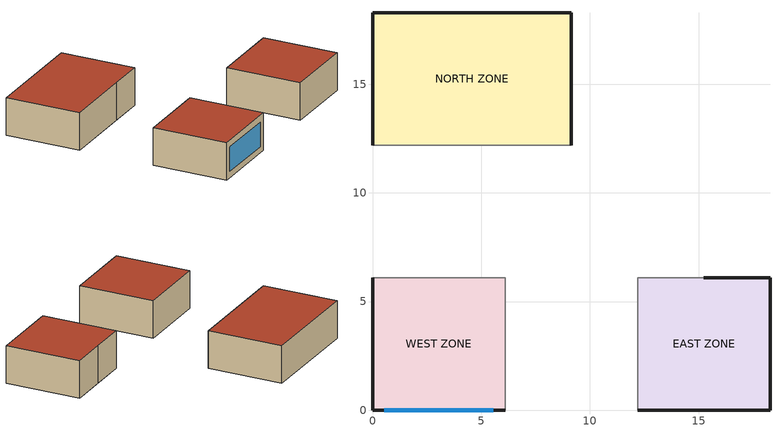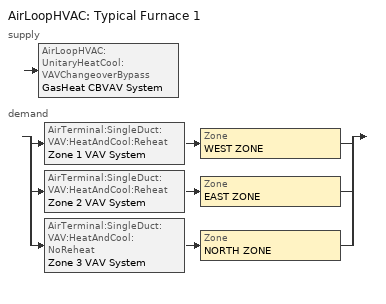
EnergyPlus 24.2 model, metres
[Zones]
WEST ZONE
 floor adiabatic (FLOOR SLAB 8 IN): 0,0 0,6.1 6.1,6.1 6.1,0 z0
 wall outside (EXTWALL80): 0,6.1 0,0 6.1,0 z0:3.05
 wall to NORTH ZONE (PARTITION06): 6.1,6.1 0,6.1 z0:3.05
 wall to EAST ZONE (PARTITION06): 6.1,0 6.1,6.1 z0:3.05
 window (WIN-CON-LIGHT): 0.55,0 5.55,0 z0.5:2.5
 roof outside (ROOF34): 0,6.1 0,0 6.1,0 6.1,6.1 z3.05
EAST ZONE
 floor adiabatic (FLOOR SLAB 8 IN): 12.19,0 12.19,6.1 18.29,6.1 18.29,0 z0
 wall outside (EXTWALL80): 12.19,0 18.29,0 18.29,6.1 15.24,6.1 z0:3.05
 wall to NORTH ZONE (PARTITION06): 15.24,6.1 12.19,6.1 z0:3.05
 roof outside (ROOF34): 12.19,6.1 12.19,0 18.29,0 18.29,6.1 z3.05
NORTH ZONE
 floor adiabatic (FLOOR SLAB 8 IN): 0,12.19 0,18.29 9.14,18.29 9.14,12.19 z0
 wall outside (EXTWALL80): 9.14,12.19 9.14,18.29 0,18.29 0,12.19 z0:3.05
 roof outside (ROOF34): 0,18.29 0,12.19 9.14,12.19 9.14,18.29 z3.05
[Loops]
AirLoopHVAC 'Typical Furnace 1'
 supply: AirLoopHVAC:UnitaryHeatCool:VAVChangeoverBypass 'GasHeat CBVAV System'
 demand: split
  | AirTerminal:SingleDuct:VAV:HeatAndCool:Reheat 'Zone 1 VAV System' > Zone 'WEST ZONE'
  | AirTerminal:SingleDuct:VAV:HeatAndCool:Reheat 'Zone 2 VAV System' > Zone 'EAST ZONE'
  | AirTerminal:SingleDuct:VAV:HeatAndCool:NoReheat 'Zone 3 VAV System' > Zone 'NORTH ZONE'
[Building]
NONE: Loads convergence tolerance value=0.04; Maximum number of warmup days=25; Minimum number of warmup days=6; North axis=0; Solar distribution=FullInteriorAndExterior; Temperature convergence tolerance value=0.4; Terrain=Suburbs
[Site:GroundTemperature:BuildingSurface]
20.03, 20.03, 20.13, 20.3, 20.43, 20.52, 20.62, 20.77, 20.78, 20.55, 20.44, 20.2
[Site:Location]
Miami Intl Ap FL USA WMO=722020: Elevation=11; Latitude=25.82; Longitude=-80.3; Time zone=-5
[SizingPeriod:DesignDay] Barometric pressure=101217; Day of month=21; Daylight saving time indicator=No; Humidity condition type=WetBulb; Rain indicator=No; Snow indicator=No; Solar model indicator=ASHRAEClearSky
Name | Daily dry bulb temperature range | Day type | Maximum dry bulb temperature | Month | Sky clearness | Wetbulb or dewpoint at maximum dry bulb | Wind direction | Wind speed
Miami Intl Ap Ann Clg .4% Condns DB=>MWB | 6.7 | SummerDesignDay | 33.2 | 7 | 1 | 25.3 | 140 | 4.5
Miami Intl Ap Ann Htg 99.6% Condns DB | 0 | WinterDesignDay | 8.7 | 1 | 0 | 8.7 | 340 | 3.8
[Construction]
EXTWALL80: A1 - 1 IN STUCCO, C4 - 4 IN COMMON BRICK, E1 - 3 / 4 IN PLASTER OR GYP BOARD
FLOOR SLAB 8 IN: C10 - 8 IN HW CONCRETE
PARTITION06: E1 - 3 / 4 IN PLASTER OR GYP BOARD, C6 - 8 IN CLAY TILE, E1 - 3 / 4 IN PLASTER OR GYP BOARD
ROOF34: E2 - 1 / 2 IN SLAG OR STONE, E3 - 3 / 8 IN FELT AND MEMBRANE, B5 - 1 IN DENSE INSULATION, C12 - 2 IN HW CONCRETE
WIN-CON-LIGHT: WIN-LAY-GLASS-LIGHT
[Material] Thermal absorptance=0.9
Name | Conductivity | Density | Roughness | Solar absorptance | Specific heat | Thickness | Visible absorptance
A1 - 1 IN STUCCO | 0.691831 | 1858.142 | Smooth | 0.92 | 836.8 | 0.0253898 | 0.92
B5 - 1 IN DENSE INSULATION | 0.0432394 | 91.30524 | VeryRough | 0.5 | 836.8 | 0.0253898 | 0.5
C4 - 4 IN COMMON BRICK | 0.726422 | 1922.216 | Rough | 0.76 | 836.8 | 0.101498 | 0.76
C6 - 8 IN CLAY TILE | 0.570761 | 1121.292 | Smooth | 0.82 | 836.8 | 0.203302 | 0.82
C10 - 8 IN HW CONCRETE | 1.729577 | 2242.585 | MediumRough | 0.65 | 836.8 | 0.203302 | 0.65
C12 - 2 IN HW CONCRETE | 1.729577 | 2242.585 | MediumRough | 0.65 | 836.8 | 0.0509016 | 0.65
E1 - 3 / 4 IN PLASTER OR GYP BOARD | 0.726422 | 1601.846 | Smooth | 0.92 | 836.8 | 0.01905 | 0.92
E2 - 1 / 2 IN SLAG OR STONE | 1.435549 | 881.0155 | Rough | 0.55 | 1673.6 | 0.0127102 | 0.55
E3 - 3 / 8 IN FELT AND MEMBRANE | 0.190253 | 1121.292 | Rough | 0.75 | 1673.6 | 0.00954024 | 0.75
[WindowMaterial:Glazing]
WIN-LAY-GLASS-LIGHT: Back side infrared hemispherical emissivity=0.84; Back side solar reflectance at normal incidence=0.031; Back side visible reflectance at normal incidence=0.05; Conductivity=0.9; Front side infrared hemispherical emissivity=0.84; Front side solar reflectance at normal incidence=0.031; Front side visible reflectance at normal incidence=0.05; Infrared transmittance at normal incidence=0; Optical data type=SpectralAverage; Solar transmittance at normal incidence=0.9; Thickness=0.003; Visible transmittance at normal incidence=0.9
[AirLoopHVAC]
Typical Furnace 1: Design supply air flow rate=1.75
[AirLoopHVAC:UnitaryHeatCool:VAVChangeoverBypass]
GasHeat CBVAV System: Availability schedule=FanAndCoilAvailSched; Cooling coil=ACDXCoil 2; Cooling outdoor air flow rate=Autosize; Cooling supply air flow rate=Autosize; Dehumidification control type=None; Heating coil=Furnace Heating Coil 1; Heating outdoor air flow rate=Autosize; Heating supply air flow rate=Autosize; Maximum outlet air temperature during heating operation=50; Minimum outlet air temperature during cooling operation=10; No load outdoor air flow rate=Autosize; No load supply air flow rate=Autosize; Outdoor air flow rate multiplier schedule=Outdoor Air Multiplier Schedule; Priority control mode=CoolingPriority; Supply air fan=Supply Fan 1; Supply air fan operating mode schedule=Fan OpMode Schedule; Supply air fan placement=BlowThrough
[AirTerminal:SingleDuct:VAV:HeatAndCool:NoReheat]
Zone 3 VAV System: Availability schedule=FanAndCoilAvailSched; Maximum air flow rate=Autosize; Zone minimum air flow fraction=0.25
[AirTerminal:SingleDuct:VAV:HeatAndCool:Reheat] Availability schedule=FanAndCoilAvailSched; Convergence tolerance=0.001; Maximum air flow rate=Autosize; Maximum hot water or steam flow rate=0; Minimum hot water or steam flow rate=0
Name | Maximum reheat air temperature | Reheat coil | Zone minimum air flow fraction
Zone 1 VAV System | 22 | Reheat Coil Zone 1 | 0.05
Zone 2 VAV System |  | Reheat Coil Zone 2 | 0.25
[AvailabilityManager:ScheduledOff]
Furnace 1 AvailOff: Schedule=FanAndCoilAvailSched
[AvailabilityManager:ScheduledOn]
Furnace 1 AvailOn: Schedule=FanAndCoilAvailSched
[Coil:Cooling:DX:TwoStageWithHumidityControlMode]
ACDXCoil 2: Availability schedule=FanAndCoilAvailSched; Normal mode stage 1 2 coil performance=ACDXCoil 2 Standard Mode-Stage 1&2; Normal mode stage 1 coil performance=ACDXCoil 2 Standard Mode-Stage 1; Number of capacity stages=2; Number of enhanced dehumidification modes=0
[Coil:Heating:Electric] Availability schedule=FanAndCoilAvailSched; Efficiency=1; Nominal capacity=Autosize
Reheat Coil Zone 1; Reheat Coil Zone 2
[Coil:Heating:Fuel]
Furnace Heating Coil 1: Availability schedule=Work Eff Sch; Burner efficiency=0.8; Fuel type=NaturalGas; Nominal capacity=Autosize
[CoilPerformance:DX:Cooling] Energy input ratio function of flow fraction curve=WindACEIRFFF; Energy input ratio function of temperature curve=WindAC2EIRFT; Gross rated cooling cop=3.56; Gross rated sensible heat ratio=Autosize; Gross rated total cooling capacity=Autosize; Part load fraction correlation curve=WindACPLFFPLR; Rated air flow rate=Autosize; Total cooling capacity function of flow fraction curve=WindACCoolCapFFF; Total cooling capacity function of temperature curve=WindAC2CoolCapFT
Name | Fraction of air flow bypassed around coil
ACDXCoil 2 Standard Mode-Stage 1 | 0.4
ACDXCoil 2 Standard Mode-Stage 1&2 | 0
[DesignSpecification:OutdoorAir] Outdoor air flow per person=0.00944; Outdoor air flow per zone=0; Outdoor air flow per zone floor area=0; Outdoor air method=Flow/Person
SZ DSOA EAST ZONE; SZ DSOA NORTH ZONE; SZ DSOA WEST ZONE
[ElectricEquipment] Design level calculation method=EquipmentLevel; Fraction latent=0; Fraction lost=0; Fraction radiant=0.3; Schedule=INTERMITTENT
Name | Design level | Zone or zonelist or space or spacelist
EAST ZONE ElecEq 1 | 1464.375 | EAST ZONE
NORTH ZONE ElecEq 1 | 2928.751 | NORTH ZONE
WEST ZONE ElecEq 1 | 2928.751 | WEST ZONE
[Fan:OnOff]
Supply Fan 1: Availability schedule=FanAndCoilAvailSched; Fan total efficiency=0.7; Maximum flow rate=Autosize; Motor efficiency=0.9; Motor in airstream fraction=1; Pressure rise=600
[Lights] Design level calculation method=LightingLevel; End use subcategory=GeneralLights; Fraction radiant=0.2; Fraction replaceable=0; Fraction visible=0.2; Return air fraction=0; Schedule=OFFICE LIGHTING
Name | Lighting level | Zone or zonelist or space or spacelist
EAST ZONE Lights 1 | 1464.375 | EAST ZONE
NORTH ZONE Lights 1 | 878.6252 | NORTH ZONE
[People] Activity level schedule=Activity Sch; Air velocity schedule=Air Velo Sch; Carbon dioxide generation rate=3.82e-08; Clothing insulation calculation method=ClothingInsulationSchedule; Clothing insulation schedule=Clothing Sch; Fraction radiant=0.3; Mean radiant temperature calculation type=EnclosureAveraged; Number of people calculation method=People; Number of people schedule=OFFICE OCCUPANCY; Thermal comfort model 1 type=Fanger; Work efficiency schedule=Work Eff Sch
Name | Number of people | Zone or zonelist or space or spacelist
EAST ZONE | 3 | EAST ZONE
NORTH ZONE | 4 | NORTH ZONE
WEST ZONE | 3 | WEST ZONE
[SetpointManager:Scheduled]
Air Loop Schedule: Control variable=Temperature; Schedule=SAT Sch; Setpoint node or nodelist=Air Loop Outlet Node
[Sizing:System]
Typical Furnace 1: 100 outdoor air in cooling=No; 100 outdoor air in heating=No; Central cooling capacity control method=VAV; Central cooling design supply air humidity ratio=0.008; Central cooling design supply air temperature=10; Central heating design supply air humidity ratio=0.008; Central heating design supply air temperature=30; Central heating maximum system air flow ratio=0.3; Cooling design capacity=Autosize; Cooling design capacity method=CoolingDesignCapacity; Cooling supply air flow rate=0; Cooling supply air flow rate method=DesignDay; Design outdoor air flow rate=Autosize; Heating design capacity=Autosize; Heating design capacity method=HeatingDesignCapacity; Heating supply air flow rate=0; Heating supply air flow rate method=DesignDay; Precool design humidity ratio=0.008; Precool design temperature=11; Preheat design humidity ratio=0.008; Preheat design temperature=7; Type of load to size on=Sensible; Type of zone sum to use=NonCoincident; Zone maximum outdoor air fraction=1
[Sizing:Zone] Account for dedicated outdoor air system=No; Cooling design air flow method=DesignDay; Cooling design air flow rate=0; Dedicated outdoor air high setpoint temperature for design=Autosize; Dedicated outdoor air low setpoint temperature for design=Autosize; Dedicated outdoor air system control strategy=NeutralSupplyAir; Heating design air flow method=DesignDay; Heating design air flow rate=0; Zone cooling design supply air humidity ratio=0.008; Zone cooling design supply air temperature=10; Zone cooling design supply air temperature input method=SupplyAirTemperature; Zone cooling sizing factor=0; Zone heating design supply air humidity ratio=0.008; Zone heating design supply air temperature=50; Zone heating design supply air temperature input method=SupplyAirTemperature; Zone heating sizing factor=0
Name | Design specification outdoor air object
WEST ZONE | SZ DSOA WEST ZONE
EAST ZONE | SZ DSOA EAST ZONE
NORTH ZONE | SZ DSOA NORTH ZONE
[ThermostatSetpoint:DualSetpoint]
Temperature Setpoints: Cooling setpoint temperature schedule=Cooling Setpoints; Heating setpoint temperature schedule=Heating Setpoints
[Zone] Ceiling height=Autocalculate; Multiplier=1; Type=1; Volume=Autocalculate
EAST ZONE; NORTH ZONE; WEST ZONE
[ZoneControl:Thermostat] Control 1=Temperature Setpoints; Control type schedule=Zone Control Type Sched
Name | Zone or zonelist
Zone 1 Thermostat | NORTH ZONE
Zone 2 Thermostat | WEST ZONE
Zone 3 Thermostat | EAST ZONE
[Zone equipment]
WEST ZONE: Zone 1 VAV System
EAST ZONE: Zone 2 VAV System
NORTH ZONE: Zone 3 VAV System
[Curve:Biquadratic] Input unit type for x=Temperature; Input unit type for y=Temperature; Maximum value of x=100; Maximum value of y=100; Minimum value of x=-100; Minimum value of y=-100; Output unit type=Dimensionless
Name | Coefficient1 constant | Coefficient2 x | Coefficient3 x 2 | Coefficient4 y | Coefficient5 y 2 | Coefficient6 x y
WindAC2CoolCapFT | 1.06794 | -0.0312618 | 0.00197431 | -0.00272643 | -5.52654e-05 | -6.31169e-05
WindAC2EIRFT | 0.17406 | 0.0222815 | -0.000134077 | 0.028298 | 0.000485106 | -0.00167709
[Curve:Quadratic]
Name | Maximum value of x | Minimum value of x | Coefficient1 constant | Coefficient2 x | Coefficient3 x 2
WindACCoolCapFFF | 1.5 | 0.5 | 0.8 | 0.2 | 0
WindACEIRFFF | 1.5 | 0.5 | 1.1552 | -0.1808 | 0.0256
WindACPLFFPLR | 1 | 0 | 0.85 | 0.15 | 0
[Schedule:Compact]
Activity Sch: Through: 12/31, For: AllDays, Until: 24:00, 131.8
Air Velo Sch: Through: 12/31, For: AllDays, Until: 24:00, 0.137
Clothing Sch: Through: 12/31, For: AllDays, Until: 24:00, 1
Cooling Setpoints: Through: 12/31, For: AllDays, Until:  7:00, 30, Until: 17:00, 22.3, Until: 24:00, 30
Fan OpMode Schedule; Outdoor Air Multiplier Schedule: Through: 12/31, For: AllDays, Until:  7:00, 0, Until: 17:00, 1, Until: 24:00, 0
FanAndCoilAvailSched: Through: 3/31, For: AllDays, Until: 24:00, 1, Through: 9/30, For: WeekDays SummerDesignDay, Until: 7:00, 0, Until: 17:00, 1, Until: 24:00, 0, For: AllOtherDays, Until: 24:00, 0, Through: 12/31, For: AllDays, Until: 24:00, 1
Heating Setpoints: Through: 12/31, For: AllDays, Until:  7:00, 15, Until: 17:00, 20, Until: 24:00, 15
INTERMITTENT: Through: 12/31, For: WeekDays SummerDesignDay, Until: 8:00, 0, Until: 17:00, 1, Until: 24:00, 0, For: AllOtherDays, Until: 24:00, 0
OFFICE LIGHTING: Through: 12/31, For: WeekDays SummerDesignDay, Until: 6:00, 0.05, Until: 7:00, 0.2, Until: 17:00, 1, Until: 17:30, 0.5, Until: 24:00, 0.05, For: AllOtherDays, Until: 24:00, 0.05
OFFICE OCCUPANCY: Through: 12/31, For: WeekDays SummerDesignDay, Until: 8:00, 0, Until: 8:00, 0.5, Until: 12:00, 1, Until: 13:00, 0.5, Until: 16:00, 1, Until: 16:30, 0.1, Until: 24:00, 0, For: AllOtherDays, Until: 24:00, 0
SAT Sch: Through: 12/31, For: AllDays, Until: 24:00, 17
Work Eff Sch: Through: 12/31, For: AllDays, Until: 24:00, 0
Zone Control Type Sched: Through: 12/31, For: AllDays, Until: 24:00, 4
